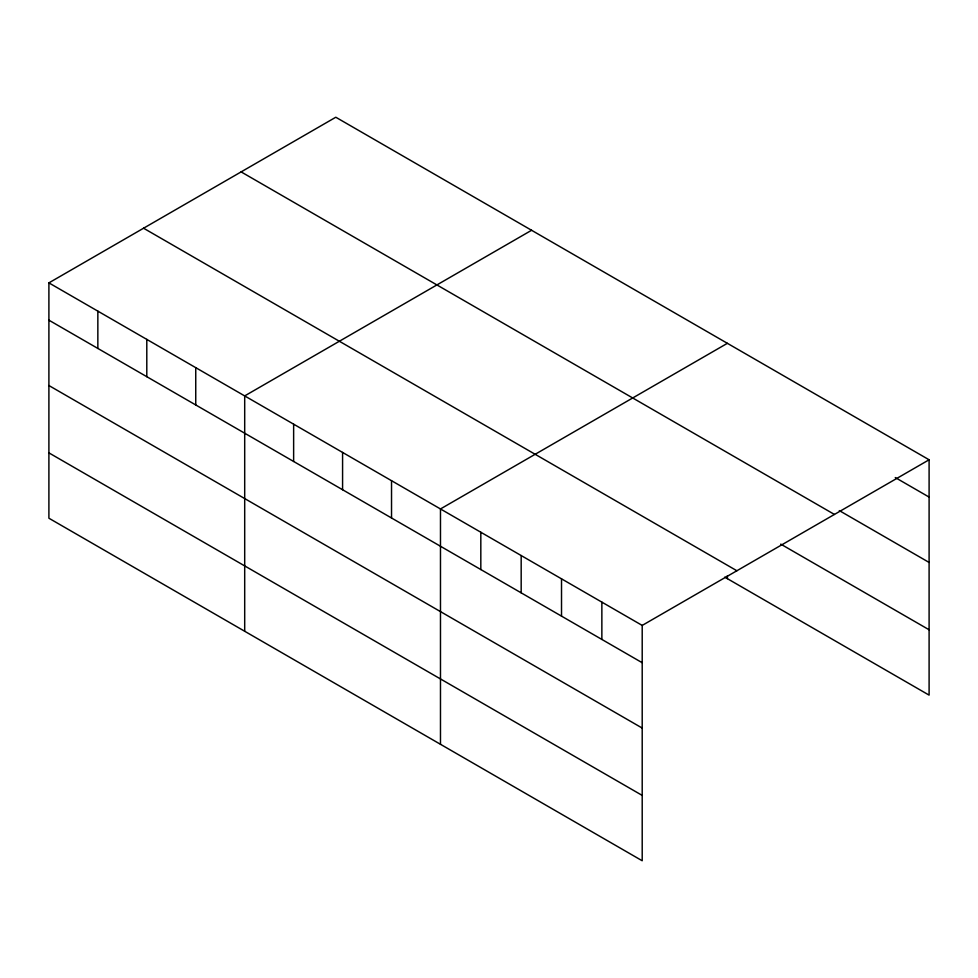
<?xml version="1.0" encoding="UTF-8"?>
<svg xmlns="http://www.w3.org/2000/svg" width="978" height="978" viewBox="0 0 978 978"><rect width="100%" height="100%" fill="white"/><g stroke="black" fill="none" stroke-linecap="round" stroke-linejoin="round"><path stroke-width="1.47" d="M48.9 282.874L642.204 625.419L642.204 860.762L48.9 518.218L48.9 282.874L335.796 117.238L929.1 459.782L929.1 695.126L724.735 577.13M531.592 230.27L244.696 395.907L244.696 631.262M727.375 343.315L440.479 508.951L440.479 744.307M642.204 625.419L929.1 459.782M895.261 477.545L929.1 497.081M839.295 510.589L929.1 562.436M241.126 171.896L834.43 514.44M780.737 544.11L929.1 629.771M143.57 228.216L736.874 570.749M48.9 320.173L642.204 662.717M48.9 385.528L642.204 728.072M48.9 452.863L642.204 795.407M727.375 575.687L727.375 578.658M601.861 602.118L601.861 639.429M561.519 578.829L561.519 616.128M521.176 555.541L521.176 592.839M480.821 532.24L480.821 569.551M391.53 480.687L391.53 517.998M342.581 452.435L342.581 489.733M293.632 424.171L293.632 461.469M195.747 367.655L195.747 404.953M146.798 339.39L146.798 376.701M97.849 311.126L97.849 348.437"/></g></svg>
